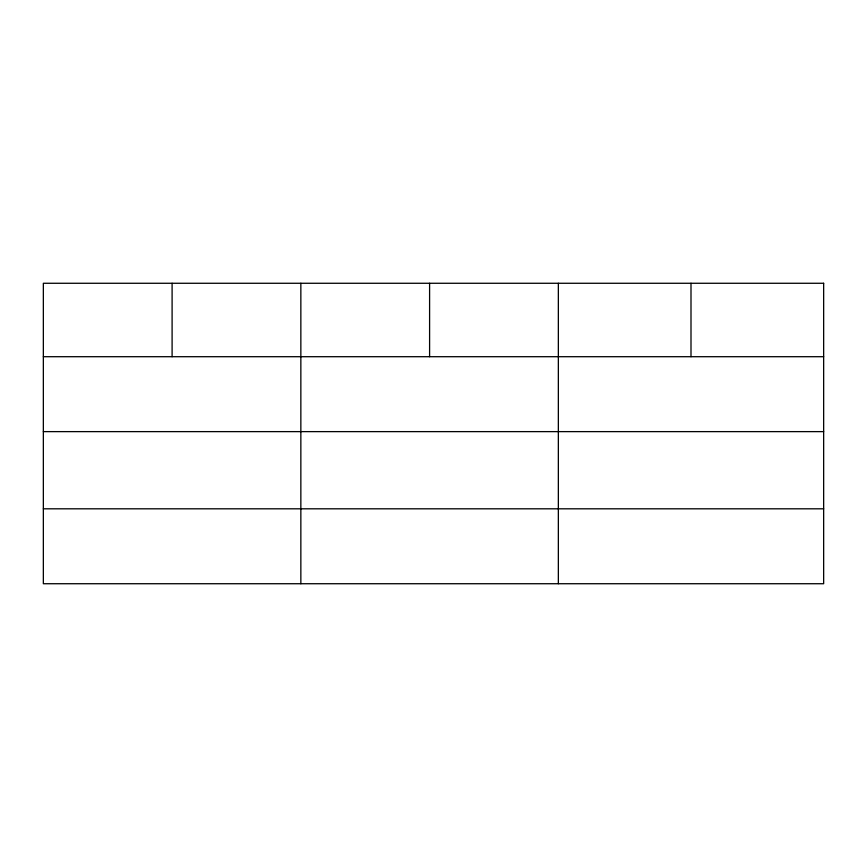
<?xml version="1.0" encoding="UTF-8"?>
<svg xmlns="http://www.w3.org/2000/svg" width="867" height="867" viewBox="0 0 867 867"><rect width="100%" height="100%" fill="white"/><g stroke="black" fill="none" stroke-linecap="round" stroke-linejoin="round"><path stroke-width="1.3" d="M43.35 356.705L823.65 356.705M43.35 431.625L823.65 431.625M43.35 508.81L823.65 508.81M690.999 283.271L690.999 356.705M558.348 283.271L558.348 583.729M429.598 283.271L429.598 356.705M300.849 283.271L300.849 583.729M172.1 283.271L172.1 356.705M823.65 283.271L43.35 283.271L43.35 583.729L823.65 583.729L823.65 283.271"/></g></svg>
